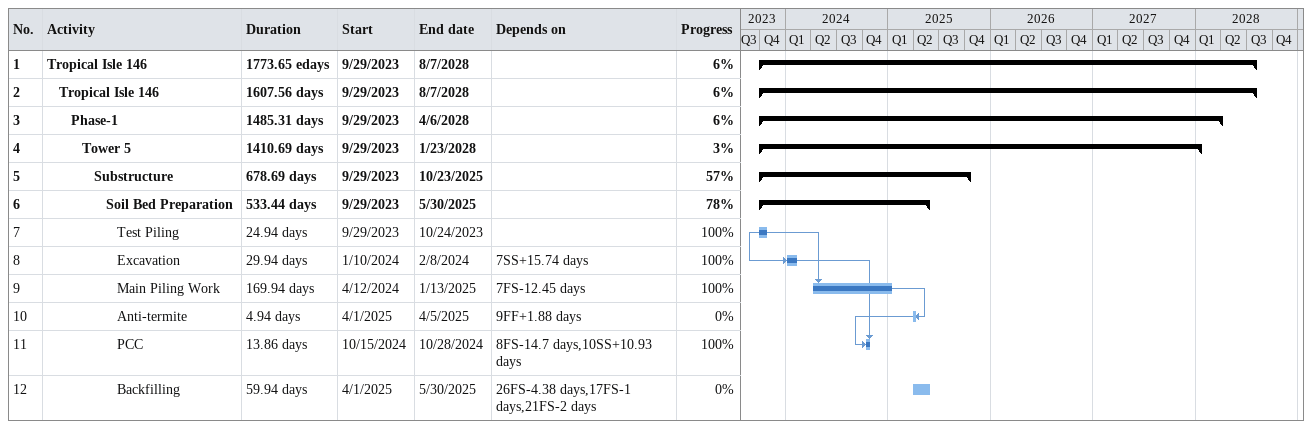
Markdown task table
| ID | Level | Task | Duration | Start | Finish | Predecessors | % complete |
|---|---|---|---|---|---|---|---|
| 1 | 1 | **Tropical Isle 146** | 1773.65ed | 2023-09-29 | 2028-08-07 |  | 6 |
| 2 | 2 | **Tropical Isle 146** | 1607.56d | 2023-09-29 | 2028-08-07 |  | 6 |
| 3 | 3 | **Phase-1** | 1485.31d | 2023-09-29 | 2028-04-06 |  | 6 |
| 4 | 4 | **Tower 5** | 1410.69d | 2023-09-29 | 2028-01-23 |  | 3 |
| 5 | 5 | **Substructure** | 678.69d | 2023-09-29 | 2025-10-23 |  | 57 |
| 6 | 6 | **Soil Bed Preparation** | 533.44d | 2023-09-29 | 2025-05-30 |  | 78 |
| 7 | 7 | Test Piling | 24.94d | 2023-09-29 | 2023-10-24 |  | 100 |
| 8 | 7 | Excavation | 29.94d | 2024-01-10 | 2024-02-08 | 7SS+15.74d | 100 |
| 9 | 7 | Main Piling Work | 169.94d | 2024-04-12 | 2025-01-13 | 7FS-12.45d | 100 |
| 10 | 7 | Anti-termite | 4.94d | 2025-04-01 | 2025-04-05 | 9FF+1.88d | 0 |
| 11 | 7 | PCC | 13.86d | 2024-10-15 | 2024-10-28 | 8FS-14.7d, 10SS+10.93d | 100 |
| 12 | 7 | Backfilling | 59.94d | 2025-04-01 | 2025-05-30 | 26FS-4.38d, 17FS-1d, 21FS-2d | 0 |
